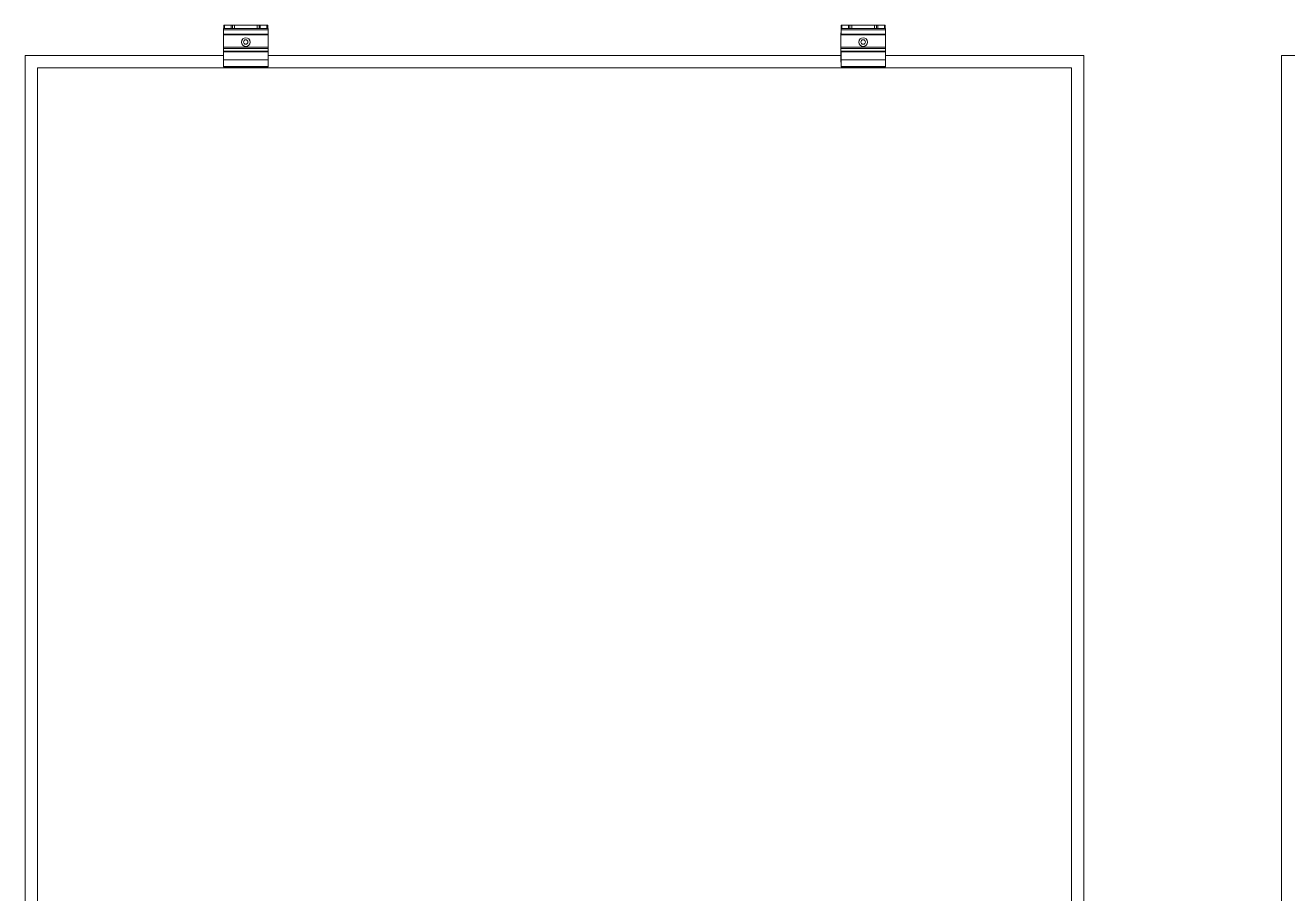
# Model space of a CAD drawing. Header units: feet. Extents: x -17 to 646, y -41 to 598.
# Drawn here: x 424.438 to 429.134, y 557.49 to 560.72 of the extents above; entities that cross this region are included whole.
import ezdxf

# ---------------------------------------------------------------- set-up
doc = ezdxf.new("R2010")
doc.units = ezdxf.units.FT
doc.header["$MEASUREMENT"] = 0

msp = doc.modelspace()

# ---------------------------------------------------------------- linework, layer by layer
at = {"color": 7, "linetype": 'Continuous', "lineweight": 15}
for p, q in [((425.17493, 560.5828), (425.17493, 560.69219)), ((425.17493, 560.69219), (425.17591, 560.69219)), ((425.17591, 560.68409), (425.17591, 560.70777)), ((425.17591, 560.70777), (425.34158, 560.70777)), ((425.17591, 560.70252), (425.34158, 560.70252)), ((425.17591, 560.68645), (425.34158, 560.68645)), ((425.34158, 560.68409), (425.17591, 560.68409)), ((425.17624, 560.70777), (425.17624, 560.72014)), ((425.17624, 560.72014), (425.34027, 560.72014)), ((425.20849, 560.70777), (425.20849, 560.72014)), ((425.30802, 560.70777), (425.30802, 560.72014)), ((425.34027, 560.72014), (425.34027, 560.70777)), ((425.34158, 560.56518), (425.34158, 560.70777)), ((427.47139, 560.5828), (427.47139, 560.69219)), ((427.47139, 560.69219), (427.47237, 560.69219)), ((427.47237, 560.70777), (427.63804, 560.70777)), ((427.47237, 560.68409), (427.47237, 560.70777)), ((427.47237, 560.70252), (427.63804, 560.70252)), ((427.47237, 560.68645), (427.63804, 560.68645)), ((427.63804, 560.68409), (427.47237, 560.68409)), ((427.4727, 560.70777), (427.4727, 560.72014)), ((427.4727, 560.72014), (427.63673, 560.72014)), ((427.50495, 560.70777), (427.50495, 560.72014)), ((427.60448, 560.70777), (427.60448, 560.72014)), ((427.63673, 560.72014), (427.63673, 560.70777)), ((427.63804, 560.56518), (427.63804, 560.70777)), ((425.17493, 560.63801), (425.34158, 560.63801)), ((425.17493, 560.63366), (425.34158, 560.63366)), ((427.47139, 560.63801), (427.63804, 560.63801)), ((427.47139, 560.63366), (427.63804, 560.63366)), ((424.43809, 560.60732), (425.17493, 560.60732)), ((424.43809, 552.81743), (424.43809, 560.60732)), ((425.17493, 560.5828), (425.17591, 560.5828)), ((425.34158, 560.62412), (425.17591, 560.62412)), ((425.17591, 560.56518), (425.17591, 560.62412)), ((425.34158, 560.62084), (425.17591, 560.62084)), ((425.34158, 560.59131), (425.17591, 560.59131)), ((425.34158, 560.60732), (427.47139, 560.60732)), ((427.47139, 560.5828), (427.47237, 560.5828)), ((427.63804, 560.62412), (427.47237, 560.62412)), ((427.47237, 560.56518), (427.47237, 560.62412)), ((427.63804, 560.62084), (427.47237, 560.62084)), ((427.63804, 560.59131), (427.47237, 560.59131)), ((427.63804, 560.60732), (428.37488, 560.60732)), ((428.37488, 560.60732), (428.37488, 556.76239)), ((428.37489, 556.76239), (428.37489, 560.60732)), ((429.11089, 560.60732), (429.11089, 556.76239)), ((429.84773, 560.60732), (429.11089, 560.60732)), ((428.32895, 560.56139), (424.48402, 560.56139)), ((424.48402, 560.56139), (424.48402, 552.86336)), ((425.34158, 560.5667), (425.17591, 560.5667)), ((425.34158, 560.56531), (425.17591, 560.56531)), ((425.34158, 560.56518), (425.17591, 560.56518)), ((427.63804, 560.5667), (427.47237, 560.5667)), ((427.63804, 560.56531), (427.47237, 560.56531)), ((427.63804, 560.56518), (427.47237, 560.56518)), ((428.32895, 556.80832), (428.32895, 560.56139)), ((428.32896, 560.56139), (428.32896, 556.80832))]:
    msp.add_line(p, q, dxfattribs=at)
at = {"color": 8, "linetype": 'Continuous', "lineweight": 15}
for p, q in [((425.17942, 560.70777), (425.17942, 560.72014)), ((425.20422, 560.70777), (425.20422, 560.72014)), ((425.21593, 560.70777), (425.21593, 560.72014)), ((425.30058, 560.70777), (425.30058, 560.72014)), ((425.31229, 560.70777), (425.31229, 560.72014)), ((425.33709, 560.70777), (425.33709, 560.72014)), ((427.47588, 560.70777), (427.47588, 560.72014)), ((427.50068, 560.70777), (427.50068, 560.72014)), ((427.51239, 560.70777), (427.51239, 560.72014)), ((427.59703, 560.70777), (427.59703, 560.72014)), ((427.60875, 560.70777), (427.60875, 560.72014)), ((427.63355, 560.70777), (427.63355, 560.72014)), ((425.17493, 560.60659), (425.17591, 560.60659)), ((427.47139, 560.60659), (427.47237, 560.60659))]:
    msp.add_line(p, q, dxfattribs=at)
at = {"color": 7, "linetype": 'Continuous', "lineweight": 15}
for centre, radius in [((425.25825, 560.65774), 0.01619), ((425.25825, 560.65774), 0.01614), ((425.25825, 560.65774), 0.0082), ((427.55471, 560.65774), 0.01619), ((427.55471, 560.65774), 0.01614), ((427.55471, 560.65774), 0.0082)]:
    msp.add_circle(centre, radius, dxfattribs=at)

doc.saveas('drawing.dxf')
